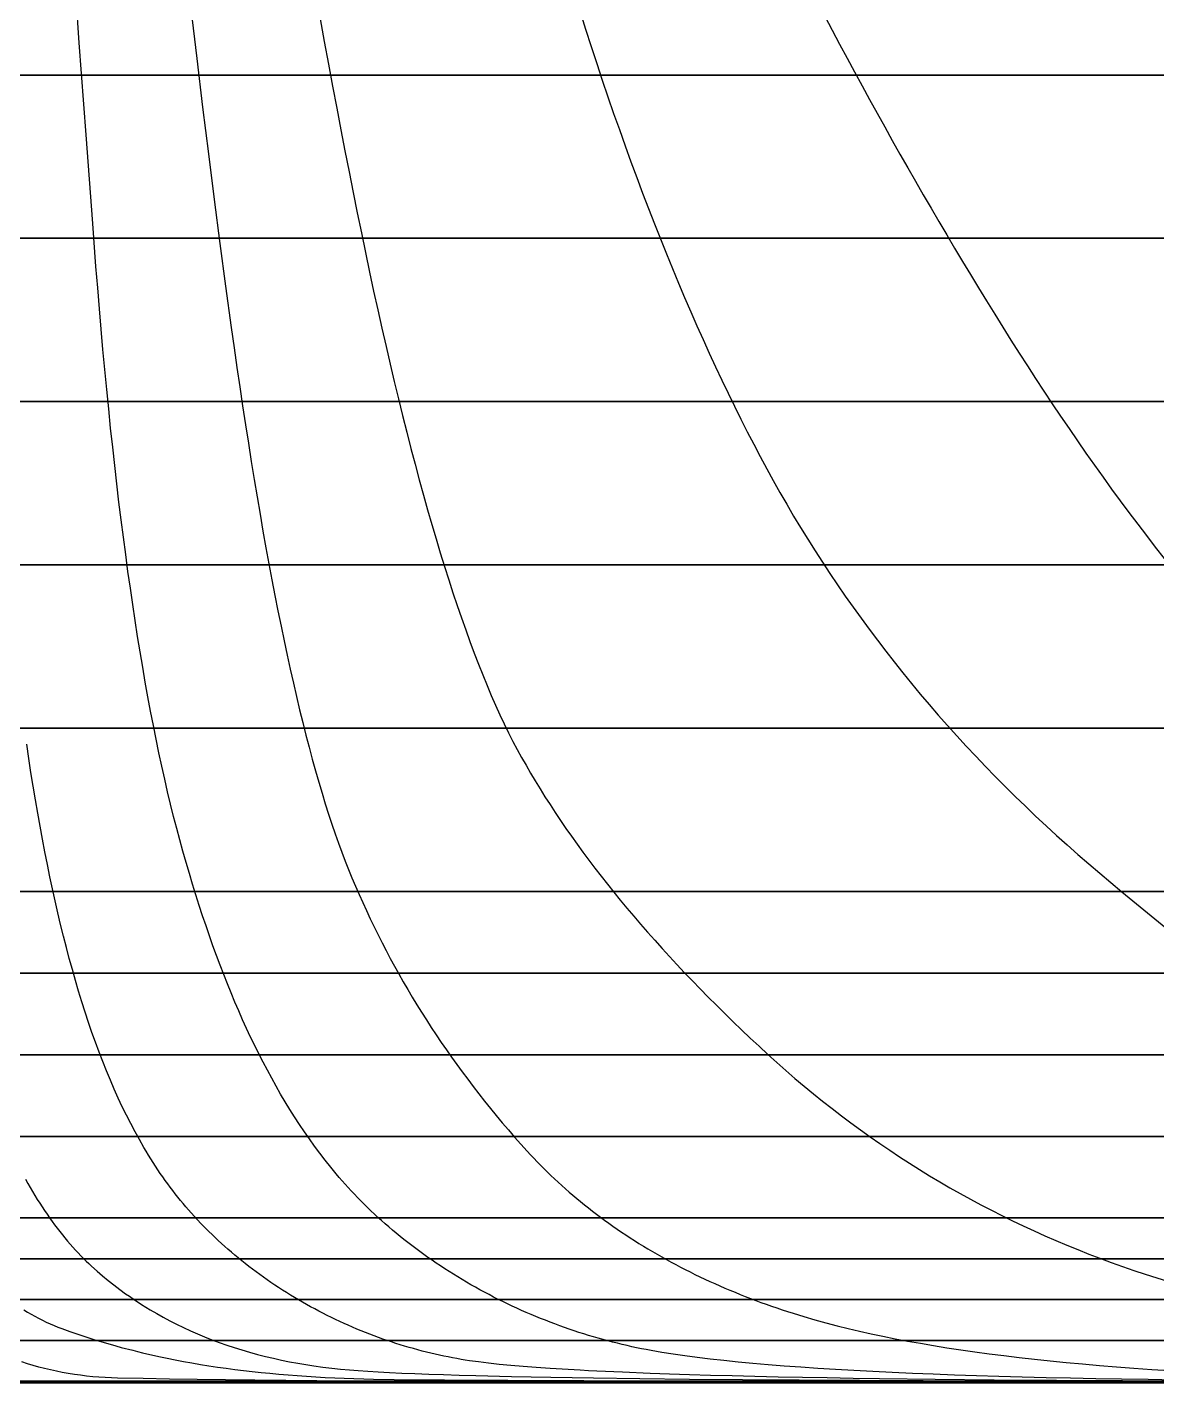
# Model space of a CAD drawing. Header units: millimetres. Extents: x -190954 to 154095, y 101 to 64253.
# Drawn here: x 240.46 to 245.07, y 141.16 to 146.69 of the extents above; entities that cross this region are included whole.
import ezdxf

# ---------------------------------------------------------------- set-up
doc = ezdxf.new("R2010")
doc.units = ezdxf.units.MM
for name, color, linetype in [('GRID', 179, 'Continuous'), ('ST15', 179, 'Continuous'), ('ST2', 179, 'Continuous'), ('ST3', 179, 'Continuous'), ('ST4', 179, 'Continuous'), ('ST5', 179, 'Continuous'), ('ST6', 179, 'Continuous'), ('ST7', 179, 'Continuous'), ('ST8', 179, 'Continuous'), ('ST9', 179, 'Continuous')]:
    doc.layers.add(name, color=color, linetype=linetype)

msp = doc.modelspace()

# ---------------------------------------------------------------- linework, layer by layer
at = {"layer": 'GRID', "color": 135}
for p, q in [((251.23, 146.4986), (21.19727, 146.4986)), ((237.8966667, 146.4986), (264.5633333, 146.4986)), ((264.5633333, 146.4986), (237.8966667, 146.4986)), ((251.23, 145.8319333), (21.19727, 145.8319333)), ((237.8966667, 145.8319333), (264.5633333, 145.8319333)), ((264.5633333, 145.8319333), (237.8966667, 145.8319333)), ((251.23, 145.1652667), (21.19727, 145.1652667)), ((237.8966667, 145.1652667), (264.5633333, 145.1652667)), ((264.5633333, 145.1652667), (237.8966667, 145.1652667)), ((251.23, 144.4986), (21.19727, 144.4986)), ((237.8966667, 144.4986), (264.5633333, 144.4986)), ((264.5633333, 144.4986), (237.8966667, 144.4986)), ((251.23, 143.8319333), (21.19727, 143.8319333)), ((237.8966667, 143.8319333), (264.5633333, 143.8319333)), ((264.5633333, 143.8319333), (237.8966667, 143.8319333)), ((251.23, 143.1652667), (21.19727, 143.1652667)), ((237.8966667, 143.1652667), (264.5633333, 143.1652667)), ((264.5633333, 143.1652667), (237.8966667, 143.1652667)), ((251.23, 142.8319333), (21.19727, 142.8319333)), ((237.8966667, 142.8319333), (264.5633333, 142.8319333)), ((264.5633333, 142.8319333), (237.8966667, 142.8319333)), ((251.23, 142.4986), (21.19727, 142.4986)), ((237.8966667, 142.4986), (264.5633333, 142.4986)), ((264.5633333, 142.4986), (237.8966667, 142.4986)), ((251.23, 142.1652667), (21.19727, 142.1652667)), ((237.8966667, 142.1652667), (264.5633333, 142.1652667)), ((264.5633333, 142.1652667), (237.8966667, 142.1652667)), ((251.23, 141.8319333), (21.19727, 141.8319333)), ((237.8966667, 141.8319333), (264.5633333, 141.8319333)), ((264.5633333, 141.8319333), (237.8966667, 141.8319333)), ((251.23, 141.6652667), (21.19727, 141.6652667)), ((237.8966667, 141.6652667), (264.5633333, 141.6652667)), ((264.5633333, 141.6652667), (237.8966667, 141.6652667)), ((251.23, 141.4986), (21.19727, 141.4986)), ((237.8966667, 141.4986), (264.5633333, 141.4986)), ((264.5633333, 141.4986), (237.8966667, 141.4986)), ((251.23, 141.3319333), (21.19727, 141.3319333)), ((237.8966667, 141.3319333), (264.5633333, 141.3319333)), ((264.5633333, 141.3319333), (237.8966667, 141.3319333)), ((251.23, 141.1652667), (21.19727, 141.1652667)), ((237.8966667, 141.1586), (264.5633333, 141.1586)), ((264.5633333, 141.1586), (237.8966667, 141.1586))]:
    msp.add_line(p, q, dxfattribs=at)
at = {"layer": 'GRID', "color": 255}
for p, q in [((251.23, 141.1652667), (21.19727, 141.1652667)), ((237.8966667, 141.1652667), (264.5633333, 141.1652667)), ((264.5633333, 141.1652667), (237.8966667, 141.1652667))]:
    msp.add_line(p, q, dxfattribs=at)
at = {"layer": 'ST15', "color": 80}
for p, q in [((243.7127007, 146.7384553), (243.7426233, 146.681334)), ((243.7426233, 146.681334), (243.7727033, 146.6243987)), ((243.7727033, 146.6243987), (243.8029393, 146.5676487)), ((243.8029393, 146.5676487), (243.8333307, 146.511082)), ((243.8333307, 146.511082), (243.8638753, 146.4546967)), ((243.8638753, 146.4546967), (243.894572, 146.398492)), ((243.894572, 146.398492), (243.92542, 146.3424653)), ((243.92542, 146.3424653), (243.956418, 146.2866167)), ((243.956418, 146.2866167), (243.9875653, 146.230944)), ((243.9875653, 146.230944), (244.0188593, 146.1754467)), ((244.0188593, 146.1754467), (244.0503, 146.1201233)), ((244.0503, 146.1201233), (244.081886, 146.0649727)), ((244.081886, 146.0649727), (244.113616, 146.009994)), ((244.113616, 146.009994), (244.1454893, 145.955186)), ((244.1454893, 145.955186), (244.177504, 145.9005487)), ((244.177504, 145.9005487), (244.2096593, 145.8460807)), ((244.2096593, 145.8460807), (244.2419547, 145.7917813)), ((244.2419547, 145.7917813), (244.2743893, 145.73765)), ((244.2743893, 145.73765), (244.3069607, 145.6836873)), ((244.3069607, 145.6836873), (244.3396693, 145.6298913)), ((244.3396693, 145.6298913), (244.372514, 145.5762627)), ((244.372514, 145.5762627), (244.4054933, 145.5228007)), ((244.4054933, 145.5228007), (244.438606, 145.4695053)), ((244.438606, 145.4695053), (244.4718527, 145.4163853)), ((244.4718527, 145.4163853), (244.505244, 145.3635927)), ((244.505244, 145.3635927), (244.5387853, 145.3111813)), ((244.5387853, 145.3111813), (244.5724767, 145.259154)), ((244.5724767, 145.259154), (244.60632, 145.20751)), ((244.60632, 145.20751), (244.6403167, 145.15625)), ((244.6403167, 145.15625), (244.6744673, 145.105376)), ((244.6744673, 145.105376), (244.7087727, 145.054888)), ((244.7087727, 145.054888), (244.7432333, 145.004786)), ((244.7432333, 145.004786), (244.777852, 144.9550713)), ((244.777852, 144.9550713), (244.812628, 144.9057453)), ((244.812628, 144.9057453), (244.847562, 144.8568067)), ((244.847562, 144.8568067), (244.8826567, 144.808258)), ((244.8826567, 144.808258), (244.9179107, 144.760098)), ((244.9179107, 144.760098), (244.9533267, 144.7123287)), ((244.9533267, 144.7123287), (244.988904, 144.66495)), ((244.988904, 144.66495), (245.024644, 144.617962)), ((245.024644, 144.617962), (245.0605473, 144.571366)), ((245.0605473, 144.571366), (245.0966153, 144.5251613))]:
    msp.add_line(p, q, dxfattribs=at)
at = {"layer": 'ST2', "color": 80}
for p, q in [((242.7130113, 146.7562933), (242.7355553, 146.6854933)), ((242.7355553, 146.6854933), (242.758234, 146.615402)), ((242.758234, 146.615402), (242.7810533, 146.5460233)), ((242.7810533, 146.5460233), (242.8040073, 146.4773527)), ((242.8040073, 146.4773527), (242.8270973, 146.4093907)), ((242.8270973, 146.4093907), (242.8503233, 146.3421367)), ((242.8503233, 146.3421367), (242.873688, 146.275594)), ((242.873688, 146.275594), (242.897188, 146.209758)), ((242.897188, 146.209758), (242.920824, 146.14463)), ((242.920824, 146.14463), (242.9445947, 146.0802093)), ((242.9445947, 146.0802093), (242.9685047, 146.0164987)), ((242.9685047, 146.0164987), (242.9925487, 145.9534953)), ((242.9925487, 145.9534953), (243.0167287, 145.8911993)), ((243.0167287, 145.8911993), (243.0410433, 145.8296107)), ((243.0410433, 145.8296107), (243.065496, 145.7687327)), ((243.065496, 145.7687327), (243.0900833, 145.7085613)), ((243.0900833, 145.7085613), (243.1148053, 145.6490987)), ((243.1148053, 145.6490987), (243.1396613, 145.5903433)), ((243.1396613, 145.5903433), (243.164656, 145.5323)), ((243.164656, 145.5323), (243.1897833, 145.4749647)), ((243.1897833, 145.4749647), (243.215046, 145.4183387)), ((243.215046, 145.4183387), (243.2404413, 145.362422)), ((243.2404413, 145.362422), (243.2659747, 145.307218)), ((243.2659747, 145.307218), (243.2916407, 145.252724)), ((243.2916407, 145.252724), (243.3174407, 145.1989413)), ((243.3174407, 145.1989413), (243.3433727, 145.14587)), ((243.3433727, 145.14587), (243.3694427, 145.093514)), ((243.3694427, 145.093514), (243.395644, 145.04187)), ((243.395644, 145.04187), (243.4219793, 144.99094)), ((243.4219793, 144.99094), (243.448446, 144.940724)), ((243.448446, 144.940724), (243.4750487, 144.8912267)), ((243.4750487, 144.8912267), (243.501798, 144.8424267)), ((243.501798, 144.8424267), (243.528946, 144.7940233)), ((243.528946, 144.7940233), (243.5565833, 144.745906)), ((243.5565833, 144.745906), (243.5847147, 144.6980767)), ((243.5847147, 144.6980767), (243.6133367, 144.650532)), ((243.6133367, 144.650532), (243.6424493, 144.603272)), ((243.6424493, 144.603272), (243.6720527, 144.5562953)), ((243.6720527, 144.5562953), (243.7021513, 144.509604)), ((243.7021513, 144.509604), (243.7327413, 144.4631953)), ((243.7327413, 144.4631953), (243.7638233, 144.4170687)), ((243.7638233, 144.4170687), (243.7953967, 144.3712233)), ((243.7953967, 144.3712233), (243.8274667, 144.325662)), ((243.8274667, 144.325662), (243.8600273, 144.28038)), ((243.8600273, 144.28038), (243.893082, 144.2353793)), ((243.893082, 144.2353793), (243.926628, 144.1906587)), ((243.926628, 144.1906587), (243.9606713, 144.1462193)), ((243.9606713, 144.1462193), (243.995206, 144.1020593)), ((243.995206, 144.1020593), (244.0302347, 144.0581787)), ((244.0302347, 144.0581787), (244.0657553, 144.0145767)), ((244.0657553, 144.0145767), (244.1017733, 143.9712553)), ((244.1017733, 143.9712553), (244.1382833, 143.928212)), ((244.1382833, 143.928212), (244.1752873, 143.8854473)), ((244.1752873, 143.8854473), (244.2127833, 143.8429607)), ((244.2127833, 143.8429607), (244.2507767, 143.800754)), ((244.2507767, 143.800754), (244.289262, 143.7588253)), ((244.289262, 143.7588253), (244.3282407, 143.7171747)), ((244.3282407, 143.7171747), (244.3677113, 143.6758013)), ((244.3677113, 143.6758013), (244.40768, 143.6347087)), ((244.40768, 143.6347087), (244.4481393, 143.5938933)), ((244.4481393, 143.5938933), (244.4890927, 143.553356)), ((244.4890927, 143.553356), (244.5305367, 143.5130973)), ((244.5305367, 143.5130973), (244.572478, 143.4731187)), ((244.572478, 143.4731187), (244.61491, 143.433418)), ((244.61491, 143.433418), (244.6578347, 143.3939967)), ((244.6578347, 143.3939967), (244.7012507, 143.3548533)), ((244.7012507, 143.3548533), (244.745162, 143.3159913)), ((244.745162, 143.3159913), (244.7895633, 143.2774087)), ((244.7895633, 143.2774087), (244.8343353, 143.2391247)), ((244.8343353, 143.2391247), (244.8791433, 143.2011913)), ((244.8791433, 143.2011913), (244.923972, 143.1636133)), ((244.923972, 143.1636133), (244.968818, 143.1263887)), ((244.968818, 143.1263887), (245.0136807, 143.0895173)), ((245.0136807, 143.0895173), (245.0585613, 143.0529993)), ((245.0585613, 143.0529993), (245.1034627, 143.0168353))]:
    msp.add_line(p, q, dxfattribs=at)
at = {"layer": 'ST3', "color": 80}
for p, q in [((241.6525927, 146.7279233), (241.6694433, 146.6348487)), ((241.6694433, 146.6348487), (241.6862827, 146.543034)), ((241.6862827, 146.543034), (241.70311, 146.4524807)), ((241.70311, 146.4524807), (241.7199267, 146.363188)), ((241.7199267, 146.363188), (241.7367313, 146.2751573)), ((241.7367313, 146.2751573), (241.753524, 146.1883873)), ((241.753524, 146.1883873), (241.7703053, 146.10288)), ((241.7703053, 146.10288), (241.7870747, 146.0186347)), ((241.7870747, 146.0186347), (241.8038313, 145.935652)), ((241.8038313, 145.935652), (241.820576, 145.853932)), ((241.820576, 145.853932), (241.8373073, 145.773474)), ((241.8373073, 145.773474), (241.8540427, 145.6942987)), ((241.8540427, 145.6942987), (241.8708047, 145.6164253)), ((241.8708047, 145.6164253), (241.8875927, 145.5398547)), ((241.8875927, 145.5398547), (241.9044087, 145.46459)), ((241.9044087, 145.46459), (241.921252, 145.3906273)), ((241.921252, 145.3906273), (241.9381213, 145.3179673)), ((241.9381213, 145.3179673), (241.9550167, 145.24661)), ((241.9550167, 145.24661), (241.9719413, 145.17656)), ((241.9719413, 145.17656), (241.9888927, 145.1078127)), ((241.9888927, 145.1078127), (242.00587, 145.040368)), ((242.00587, 145.040368), (242.0228747, 144.974226)), ((242.0228747, 144.974226), (242.0399073, 144.9093913)), ((242.0399073, 144.9093913), (242.0569667, 144.8458593)), ((242.0569667, 144.8458593), (242.0740527, 144.78363)), ((242.0740527, 144.78363), (242.0911653, 144.722704)), ((242.0911653, 144.722704), (242.1083067, 144.6630847)), ((242.1083067, 144.6630847), (242.1254747, 144.6047687)), ((242.1254747, 144.6047687), (242.1426687, 144.5477553)), ((242.1426687, 144.5477553), (242.1598893, 144.492044)), ((242.1598893, 144.492044), (242.1771393, 144.4376413)), ((242.1771393, 144.4376413), (242.1944153, 144.3845407)), ((242.1944153, 144.3845407), (242.211718, 144.3327433)), ((242.211718, 144.3327433), (242.2290473, 144.2822487)), ((242.2290473, 144.2822487), (242.2464053, 144.2330613)), ((242.2464053, 144.2330613), (242.26379, 144.1851773)), ((242.26379, 144.1851773), (242.2812007, 144.138596)), ((242.2812007, 144.138596), (242.298638, 144.0933173)), ((242.298638, 144.0933173), (242.3161047, 144.0493467)), ((242.3161047, 144.0493467), (242.333598, 144.0066787)), ((242.333598, 144.0066787), (242.3511173, 143.9653133)), ((242.3511173, 143.9653133), (242.3686633, 143.9252513)), ((242.3686633, 143.9252513), (242.3862387, 143.8864967)), ((242.3862387, 143.8864967), (242.4038407, 143.8490453)), ((242.4038407, 143.8490453), (242.4214687, 143.8128967)), ((242.4214687, 143.8128967), (242.4391233, 143.7780513)), ((242.4391233, 143.7780513), (242.456806, 143.744512)), ((242.456806, 143.744512), (242.4745353, 143.7122207)), ((242.4745353, 143.7122207), (242.4926453, 143.6802313)), ((242.4926453, 143.6802313), (242.5112567, 143.6482007)), ((242.5112567, 143.6482007), (242.53037, 143.6161273)), ((242.53037, 143.6161273), (242.5499853, 143.584012)), ((242.5499853, 143.584012), (242.570102, 143.5518547)), ((242.570102, 143.5518547), (242.5907213, 143.519654)), ((242.5907213, 143.519654), (242.6118427, 143.4874107)), ((242.6118427, 143.4874107), (242.633466, 143.4551247)), ((242.633466, 143.4551247), (242.655592, 143.4227947)), ((242.655592, 143.4227947), (242.67822, 143.390422)), ((242.67822, 143.390422), (242.7013513, 143.358006)), ((242.7013513, 143.358006), (242.7249853, 143.3255453)), ((242.7249853, 143.3255453), (242.749122, 143.2930413)), ((242.749122, 143.2930413), (242.7737627, 143.2604933)), ((242.7737627, 143.2604933), (242.798906, 143.2279013)), ((242.798906, 143.2279013), (242.8245527, 143.195264)), ((242.8245527, 143.195264), (242.850704, 143.1625827)), ((242.850704, 143.1625827), (242.8773587, 143.129856)), ((242.8773587, 143.129856), (242.9045173, 143.0970847)), ((242.9045173, 143.0970847), (242.9321807, 143.064268)), ((242.9321807, 143.064268), (242.9603487, 143.031406)), ((242.9603487, 143.031406), (242.9890213, 142.9984987)), ((242.9890213, 142.9984987), (243.0181993, 142.9655453)), ((243.0181993, 142.9655453), (243.0478827, 142.9325453)), ((243.0478827, 142.9325453), (243.0780727, 142.8995007)), ((243.0780727, 142.8995007), (243.108764, 142.8664067)), ((243.108764, 142.8664067), (243.1399687, 142.8332707)), ((243.1399687, 142.8332707), (243.1716747, 142.8000847)), ((243.1716747, 142.8000847), (243.2038907, 142.7668533)), ((243.2038907, 142.7668533), (243.2366087, 142.733572)), ((243.2366087, 142.733572), (243.2698407, 142.700248)), ((243.2698407, 142.700248), (243.303576, 142.6668727)), ((243.303576, 142.6668727), (243.337822, 142.633452)), ((243.337822, 142.633452), (243.372572, 142.5999807)), ((243.372572, 142.5999807), (243.4078367, 142.5664647)), ((243.4078367, 142.5664647), (243.443606, 142.532898)), ((243.443606, 142.532898), (243.4798307, 142.4994207)), ((243.4798307, 142.4994207), (243.5163487, 142.4664053)), ((243.5163487, 142.4664053), (243.5531567, 142.4338793)), ((243.5531567, 142.4338793), (243.5902493, 142.401838)), ((243.5902493, 142.401838), (243.62763, 142.370284)), ((243.62763, 142.370284), (243.665294, 142.3392153)), ((243.665294, 142.3392153), (243.7032473, 142.3086353)), ((243.7032473, 142.3086353), (243.741484, 142.2785407)), ((243.741484, 142.2785407), (243.7800087, 142.248934)), ((243.7800087, 142.248934), (243.818816, 142.219814)), ((243.818816, 142.219814), (243.8579113, 142.191182)), ((243.8579113, 142.191182), (243.8972893, 142.1630367)), ((243.8972893, 142.1630367), (243.936954, 142.1353793)), ((243.936954, 142.1353793), (243.9769, 142.1082087)), ((243.9769, 142.1082087), (244.0171333, 142.0815273)), ((244.0171333, 142.0815273), (244.0576473, 142.0553327)), ((244.0576473, 142.0553327), (244.0984473, 142.0296267)), ((244.0984473, 142.0296267), (244.139528, 142.0044073)), ((244.139528, 142.0044073), (244.180894, 141.9796773)), ((244.180894, 141.9796773), (244.22254, 141.955434)), ((244.22254, 141.955434), (244.2644707, 141.9316807)), ((244.2644707, 141.9316807), (244.30668, 141.9084133)), ((244.30668, 141.9084133), (244.3491733, 141.8856367)), ((244.3491733, 141.8856367), (244.391946, 141.8633467)), ((244.391946, 141.8633467), (244.4350007, 141.841546)), ((244.4350007, 141.841546), (244.4783327, 141.8202327)), ((244.4783327, 141.8202327), (244.521948, 141.7994093)), ((244.521948, 141.7994093), (244.56584, 141.7790733)), ((244.56584, 141.7790733), (244.6100133, 141.7592267)), ((244.6100133, 141.7592267), (244.654462, 141.739868)), ((244.654462, 141.739868), (244.699192, 141.7209987)), ((244.699192, 141.7209987), (244.7441973, 141.7026173)), ((244.7441973, 141.7026173), (244.7894813, 141.6847247)), ((244.7894813, 141.6847247), (244.83504, 141.66732)), ((244.83504, 141.66732), (244.880878, 141.650406)), ((244.880878, 141.650406), (244.9269893, 141.6339793)), ((244.9269893, 141.6339793), (244.9733773, 141.6180387)), ((244.9733773, 141.6180387), (245.0200513, 141.6024267)), ((245.0200513, 141.6024267), (245.0670247, 141.5870533)), ((245.0670247, 141.5870533), (245.1142987, 141.571922))]:
    msp.add_line(p, q, dxfattribs=at)
at = {"layer": 'ST4', "color": 80}
for p, q in [((241.12498, 146.76905), (241.1489887, 146.565592)), ((241.1489887, 146.565592), (241.1728507, 146.3679713)), ((241.1728507, 146.3679713), (241.196562, 146.1761893)), ((241.196562, 146.1761893), (241.2201247, 145.9902427)), ((241.2201247, 145.9902427), (241.2435353, 145.810132)), ((241.2435353, 145.810132), (241.2667953, 145.6358547)), ((241.2667953, 145.6358547), (241.2899007, 145.467408)), ((241.2899007, 145.467408), (241.3013973, 145.3853707)), ((241.3013973, 145.3853707), (241.3128907, 145.304726)), ((241.3128907, 145.304726), (241.324446, 145.2253647)), ((241.324446, 145.2253647), (241.3360627, 145.147284)), ((241.3360627, 145.147284), (241.3477433, 145.0704847)), ((241.3477433, 145.0704847), (241.3594853, 144.9949667)), ((241.3594853, 144.9949667), (241.3712887, 144.9207307)), ((241.3712887, 144.9207307), (241.3831533, 144.8477753)), ((241.3831533, 144.8477753), (241.3950833, 144.7761013)), ((241.3950833, 144.7761013), (241.4070747, 144.705708)), ((241.4070747, 144.705708), (241.4191273, 144.6365967)), ((241.4191273, 144.6365967), (241.4312427, 144.5687667)), ((241.4312427, 144.5687667), (241.4434227, 144.5022167)), ((241.4434227, 144.5022167), (241.4556647, 144.4369487)), ((241.4556647, 144.4369487), (241.467968, 144.372962)), ((241.467968, 144.372962), (241.480334, 144.310256)), ((241.480334, 144.310256), (241.4927653, 144.2488313)), ((241.4927653, 144.2488313), (241.5052587, 144.188688)), ((241.5052587, 144.188688), (241.517814, 144.1298253)), ((241.517814, 144.1298253), (241.5304313, 144.0722447)), ((241.5304313, 144.0722447), (241.5431147, 144.0159447)), ((241.5431147, 144.0159447), (241.55586, 143.9609253)), ((241.55586, 143.9609253), (241.568668, 143.9071873)), ((241.568668, 143.9071873), (241.5815373, 143.8547313)), ((241.5815373, 143.8547313), (241.594474, 143.8035553)), ((241.594474, 143.8035553), (241.607472, 143.7536607)), ((241.607472, 143.7536607), (241.6205333, 143.705048)), ((241.6205333, 143.705048), (241.633656, 143.6577153)), ((241.633656, 143.6577153), (241.646846, 143.6116647)), ((241.646846, 143.6116647), (241.660098, 143.5668947)), ((241.660098, 143.5668947), (241.6734127, 143.523406)), ((241.6734127, 143.523406), (241.68679, 143.481198)), ((241.68679, 143.481198), (241.700234, 143.440272)), ((241.700234, 143.440272), (241.71374, 143.4006267)), ((241.71374, 143.4006267), (241.7273093, 143.3622627)), ((241.7273093, 143.3622627), (241.7409413, 143.3251793)), ((241.7409413, 143.3251793), (241.754638, 143.289378)), ((241.754638, 143.289378), (241.7684093, 143.2548147)), ((241.7684093, 143.2548147), (241.782412, 143.220756)), ((241.782412, 143.220756), (241.7967047, 143.186928)), ((241.7967047, 143.186928), (241.8112927, 143.153324)), ((241.8112927, 143.153324), (241.8261753, 143.119936)), ((241.8261753, 143.119936), (241.8413547, 143.0867573)), ((241.8413547, 143.0867573), (241.856832, 143.0537807)), ((241.856832, 143.0537807), (241.872612, 143.021)), ((241.872612, 143.021), (241.888694, 142.9884093)), ((241.888694, 142.9884093), (241.9050807, 142.956002)), ((241.9050807, 142.956002), (241.9217727, 142.923772)), ((241.9217727, 142.923772), (241.9387753, 142.891714)), ((241.9387753, 142.891714), (241.956088, 142.8598233)), ((241.956088, 142.8598233), (241.9737133, 142.8280933)), ((241.9737133, 142.8280933), (241.991652, 142.7965193)), ((241.991652, 142.7965193), (242.0099107, 142.7650973)), ((242.0099107, 142.7650973), (242.0284867, 142.733822)), ((242.0284867, 142.733822), (242.0473847, 142.7026887)), ((242.0473847, 142.7026887), (242.0666053, 142.6716933)), ((242.0666053, 142.6716933), (242.0861553, 142.6408313)), ((242.0861553, 142.6408313), (242.1060327, 142.6100993)), ((242.1060327, 142.6100993), (242.1262413, 142.5794927)), ((242.1262413, 142.5794927), (242.1467833, 142.5490067)), ((242.1467833, 142.5490067), (242.1676647, 142.51864)), ((242.1676647, 142.51864), (242.1888853, 142.4883873)), ((242.1888853, 142.4883873), (242.2104487, 142.458246)), ((242.2104487, 142.458246), (242.232358, 142.428212)), ((242.232358, 142.428212), (242.2546173, 142.3982833)), ((242.2546173, 142.3982833), (242.27723, 142.3684553)), ((242.27723, 142.3684553), (242.3001993, 142.3387267)), ((242.3001993, 142.3387267), (242.3235293, 142.3090933)), ((242.3235293, 142.3090933), (242.347224, 142.2795533)), ((242.347224, 142.2795533), (242.371288, 142.2501033)), ((242.371288, 142.2501033), (242.3957253, 142.2207413)), ((242.3957253, 142.2207413), (242.4205413, 142.1914653)), ((242.4205413, 142.1914653), (242.4457407, 142.162272)), ((242.4457407, 142.162272), (242.4713293, 142.13316)), ((242.4713293, 142.13316), (242.4973913, 142.1041933)), ((242.4973913, 142.1041933), (242.5106813, 142.0898333)), ((242.5106813, 142.0898333), (242.5241487, 142.0755607)), ((242.5241487, 142.0755607), (242.5377933, 142.0613767)), ((242.5377933, 142.0613767), (242.551616, 142.047282)), ((242.551616, 142.047282), (242.5656153, 142.0332793)), ((242.5656153, 142.0332793), (242.579792, 142.0193693)), ((242.579792, 142.0193693), (242.594146, 142.0055533)), ((242.594146, 142.0055533), (242.6086767, 141.9918327)), ((242.6086767, 141.9918327), (242.623384, 141.9782087)), ((242.623384, 141.9782087), (242.638268, 141.9646827)), ((242.638268, 141.9646827), (242.6533273, 141.9512567)), ((242.6533273, 141.9512567), (242.6685627, 141.937932)), ((242.6685627, 141.937932), (242.683972, 141.9247093)), ((242.683972, 141.9247093), (242.699556, 141.9115907)), ((242.699556, 141.9115907), (242.7153133, 141.8985773)), ((242.7153133, 141.8985773), (242.731244, 141.8856713)), ((242.731244, 141.8856713), (242.747346, 141.8728733)), ((242.747346, 141.8728733), (242.7636193, 141.8601847)), ((242.7636193, 141.8601847), (242.7800633, 141.847608)), ((242.7800633, 141.847608), (242.796676, 141.8351433)), ((242.796676, 141.8351433), (242.8134573, 141.8227927)), ((242.8134573, 141.8227927), (242.8304053, 141.810558)), ((242.8304053, 141.810558), (242.8475193, 141.7984393)), ((242.8475193, 141.7984393), (242.864798, 141.7864393)), ((242.864798, 141.7864393), (242.88224, 141.7745593)), ((242.88224, 141.7745593), (242.899844, 141.7628)), ((242.899844, 141.7628), (242.9176087, 141.7511627)), ((242.9176087, 141.7511627), (242.9355327, 141.7396493)), ((242.9355327, 141.7396493), (242.953614, 141.7282613)), ((242.953614, 141.7282613), (242.9718513, 141.7169987)), ((242.9718513, 141.7169987), (242.9902433, 141.705864)), ((242.9902433, 141.705864), (243.008788, 141.694858)), ((243.008788, 141.694858), (243.027484, 141.683982)), ((243.027484, 141.683982), (243.0463287, 141.6732367)), ((243.0463287, 141.6732367), (243.0653213, 141.662624)), ((243.0653213, 141.662624), (243.08446, 141.652144)), ((243.08446, 141.652144), (243.103742, 141.6417987)), ((243.103742, 141.6417987), (243.1231667, 141.6315887)), ((243.1231667, 141.6315887), (243.1427307, 141.6215147)), ((243.1427307, 141.6215147), (243.1624333, 141.6115787)), ((243.1624333, 141.6115787), (243.182272, 141.60178)), ((243.182272, 141.60178), (243.2022447, 141.5921207)), ((243.2022447, 141.5921207), (243.2223493, 141.5826013)), ((243.2223493, 141.5826013), (243.2425847, 141.5732227)), ((243.2425847, 141.5732227), (243.2629473, 141.5639847)), ((243.2629473, 141.5639847), (243.2834367, 141.5548893)), ((243.2834367, 141.5548893), (243.3040493, 141.5459367)), ((243.3040493, 141.5459367), (243.324784, 141.5371267)), ((243.324784, 141.5371267), (243.3456387, 141.5284607)), ((243.3456387, 141.5284607), (243.3666107, 141.5199393)), ((243.3666107, 141.5199393), (243.387698, 141.511562)), ((243.387698, 141.511562), (243.4088987, 141.5033307)), ((243.4088987, 141.5033307), (243.4302107, 141.495244)), ((243.4302107, 141.495244), (243.451632, 141.4873033)), ((243.451632, 141.4873033), (243.4731607, 141.4795087)), ((243.4731607, 141.4795087), (243.4947947, 141.47186)), ((243.4947947, 141.47186), (243.5165313, 141.4643573)), ((243.5165313, 141.4643573), (243.5383687, 141.457002)), ((243.5383687, 141.457002), (243.5603053, 141.4497927)), ((243.5603053, 141.4497927), (243.5823393, 141.44273)), ((243.5823393, 141.44273), (243.6266893, 141.429044)), ((243.6266893, 141.429044), (243.671404, 141.4159427)), ((243.671404, 141.4159427), (243.7164673, 141.403426)), ((243.7164673, 141.403426), (243.7618653, 141.39149)), ((243.7618653, 141.39149), (243.8075827, 141.3801333)), ((243.8075827, 141.3801333), (243.8536173, 141.3693487)), ((243.8536173, 141.3693487), (243.9006207, 141.3589493)), ((243.9006207, 141.3589493), (243.9489693, 141.348826)), ((243.9489693, 141.348826), (243.998648, 141.338978)), ((243.998648, 141.338978), (244.049646, 141.3294047)), ((244.049646, 141.3294047), (244.1019553, 141.320106)), ((244.1019553, 141.320106), (244.15557, 141.311082)), ((244.15557, 141.311082), (244.2104873, 141.3023333)), ((244.2104873, 141.3023333), (244.266708, 141.2938593)), ((244.266708, 141.2938593), (244.3242333, 141.2856607)), ((244.3242333, 141.2856607), (244.38307, 141.2777373)), ((244.38307, 141.2777373), (244.4432233, 141.2700907)), ((244.4432233, 141.2700907), (244.5047053, 141.2627207)), ((244.5047053, 141.2627207), (244.5675267, 141.2556273)), ((244.5675267, 141.2556273), (244.631702, 141.248812)), ((244.631702, 141.248812), (244.697248, 141.2422747)), ((244.697248, 141.2422747), (244.764184, 141.2360167)), ((244.764184, 141.2360167), (244.8325313, 141.2300373)), ((244.8325313, 141.2300373), (244.9023127, 141.2243373)), ((244.9023127, 141.2243373), (244.9735547, 141.218918)), ((244.9735547, 141.218918), (245.0462853, 141.2137793)), ((245.0462853, 141.2137793), (245.120534, 141.2089213))]:
    msp.add_line(p, q, dxfattribs=at)
at = {"layer": 'ST5', "color": 80}
for p, q in [((240.6696567, 146.6297653), (240.6416973, 147.0172247)), ((240.6971627, 146.2549213), (240.6696567, 146.6297653)), ((240.7242107, 145.892684), (240.6971627, 146.2549213)), ((240.7376347, 145.7164293), (240.7242107, 145.892684)), ((240.744534, 145.62993), (240.7376347, 145.7164293)), ((240.751602, 145.544596), (240.744534, 145.62993)), ((240.758838, 145.460428), (240.751602, 145.544596)), ((240.7662427, 145.3774233), (240.758838, 145.460428)), ((240.7738153, 145.2955807), (240.7662427, 145.3774233)), ((240.781556, 145.2149), (240.7738153, 145.2955807)), ((240.7894653, 145.1353787), (240.781556, 145.2149)), ((240.7975433, 145.057016), (240.7894653, 145.1353787)), ((240.8057893, 144.9798113), (240.7975433, 145.057016)), ((240.814204, 144.9037627), (240.8057893, 144.9798113)), ((240.8227873, 144.8288693), (240.814204, 144.9037627)), ((240.8315393, 144.75513), (240.8227873, 144.8288693)), ((240.84046, 144.6825433), (240.8315393, 144.75513)), ((240.84955, 144.6111087), (240.84046, 144.6825433)), ((240.8588087, 144.5408253), (240.84955, 144.6111087)), ((240.8682367, 144.4716913), (240.8588087, 144.5408253)), ((240.877834, 144.403706), (240.8682367, 144.4716913)), ((240.8876, 144.336868), (240.877834, 144.403706)), ((240.8975367, 144.2711767), (240.8876, 144.336868)), ((240.9076427, 144.2066313), (240.8975367, 144.2711767)), ((240.917918, 144.1432307), (240.9076427, 144.2066313)), ((240.9283647, 144.0809733), (240.917918, 144.1432307)), ((240.9389807, 144.0198593), (240.9283647, 144.0809733)), ((240.9497673, 143.9598867), (240.9389807, 144.0198593)), ((240.9607253, 143.9010553), (240.9497673, 143.9598867)), ((240.971854, 143.843364), (240.9607253, 143.9010553)), ((240.9831533, 143.7868113), (240.971854, 143.843364)), ((240.9946247, 143.7313973), (240.9831533, 143.7868113)), ((241.006268, 143.6771207), (240.9946247, 143.7313973)), ((241.0180833, 143.6239807), (241.006268, 143.6771207)), ((241.0300707, 143.5719767), (241.0180833, 143.6239807)), ((241.0422307, 143.5211067), (241.0300707, 143.5719767)), ((241.054564, 143.4713713), (241.0422307, 143.5211067)), ((241.06707, 143.4227693), (241.054564, 143.4713713)), ((241.07975, 143.3753), (241.06707, 143.4227693)), ((241.0926027, 143.328946), (241.07975, 143.3753)), ((241.1055987, 143.2834267), (241.0926027, 143.328946)), ((241.1187333, 143.238624), (241.1055987, 143.2834267)), ((241.1320113, 143.1945193), (241.1187333, 143.238624)), ((241.145438, 143.151094), (241.1320113, 143.1945193)), ((241.159018, 143.1083313), (241.145438, 143.151094)), ((241.172758, 143.0662147), (241.159018, 143.1083313)), ((241.1866633, 143.0247267), (241.172758, 143.0662147)), ((241.2007393, 142.983852), (241.1866633, 143.0247267)), ((241.2149927, 142.9435753), (241.2007393, 142.983852)), ((241.2294293, 142.903882), (241.2149927, 142.9435753)), ((241.2440547, 142.8647587), (241.2294293, 142.903882)), ((241.2588767, 142.8261907), (241.2440547, 142.8647587)), ((241.273902, 142.7881647), (241.2588767, 142.8261907)), ((241.2891367, 142.7506693), (241.273902, 142.7881647)), ((241.304588, 142.7136913), (241.2891367, 142.7506693)), ((241.3202647, 142.6772187), (241.304588, 142.7136913)), ((241.3361733, 142.6412407), (241.3202647, 142.6772187)), ((241.352322, 142.6057467), (241.3361733, 142.6412407)), ((241.36872, 142.5707253), (241.352322, 142.6057467)), ((241.3853747, 142.5361667), (241.36872, 142.5707253)), ((241.402296, 142.5020613), (241.3853747, 142.5361667)), ((241.4194927, 142.4684007), (241.402296, 142.5020613)), ((241.4369747, 142.435174), (241.4194927, 142.4684007)), ((241.4547527, 142.402374), (241.4369747, 142.435174)), ((241.4728367, 142.3699927), (241.4547527, 142.402374)), ((241.4912373, 142.338022), (241.4728367, 142.3699927)), ((241.5099673, 142.306454), (241.4912373, 142.338022)), ((241.529038, 142.275282), (241.5099673, 142.306454)), ((241.5484613, 142.2444993), (241.529038, 142.275282)), ((241.568252, 142.2141), (241.5484613, 142.2444993)), ((241.5884227, 142.1840773), (241.568252, 142.2141)), ((241.608988, 142.154426), (241.5884227, 142.1840773)), ((241.6299633, 142.1251407), (241.608988, 142.154426)), ((241.651364, 142.0962167), (241.6299633, 142.1251407)), ((241.6732073, 142.0676487), (241.651364, 142.0962167)), ((241.69551, 142.0394327), (241.6732073, 142.0676487)), ((241.7183967, 142.011506), (241.69551, 142.0394327)), ((241.7301673, 141.9975933), (241.7183967, 142.011506)), ((241.7421613, 141.9837167), (241.7301673, 141.9975933)), ((241.754378, 141.9698787), (241.7421613, 141.9837167)), ((241.7668153, 141.9560833), (241.754378, 141.9698787)), ((241.7794727, 141.9423347), (241.7668153, 141.9560833)), ((241.7923487, 141.928636), (241.7794727, 141.9423347)), ((241.8054413, 141.9149913), (241.7923487, 141.928636)), ((241.8187487, 141.9014047), (241.8054413, 141.9149913)), ((241.83227, 141.8878787), (241.8187487, 141.9014047)), ((241.8460027, 141.874418), (241.83227, 141.8878787)), ((241.8599447, 141.8610267), (241.8460027, 141.874418)), ((241.8740947, 141.8477073), (241.8599447, 141.8610267)), ((241.8884487, 141.8344653), (241.8740947, 141.8477073)), ((241.903006, 141.8213027), (241.8884487, 141.8344653)), ((241.9177627, 141.8082247), (241.903006, 141.8213027)), ((241.9327173, 141.795234), (241.9177627, 141.8082247)), ((241.947866, 141.7823353), (241.9327173, 141.795234)), ((241.9632067, 141.7695313), (241.947866, 141.7823353)), ((241.978736, 141.756826), (241.9632067, 141.7695313)), ((241.9944507, 141.7442233), (241.978736, 141.756826)), ((242.0103473, 141.7317267), (241.9944507, 141.7442233)), ((242.0264227, 141.71934), (242.0103473, 141.7317267)), ((242.0426733, 141.7070667), (242.0264227, 141.71934)), ((242.059096, 141.6949093), (242.0426733, 141.7070667)), ((242.075686, 141.6828727), (242.059096, 141.6949093)), ((242.0924407, 141.6709593), (242.075686, 141.6828727)), ((242.109356, 141.6591733), (242.0924407, 141.6709593)), ((242.1264273, 141.6475173), (242.109356, 141.6591733)), ((242.1436513, 141.635994), (242.1264273, 141.6475173)), ((242.1610233, 141.624608), (242.1436513, 141.635994)), ((242.1785393, 141.6133613), (242.1610233, 141.624608)), ((242.1961953, 141.6022573), (242.1785393, 141.6133613)), ((242.213986, 141.5912987), (242.1961953, 141.6022573)), ((242.231908, 141.5804887), (242.213986, 141.5912987)), ((242.249956, 141.5698293), (242.231908, 141.5804887)), ((242.268126, 141.5593247), (242.249956, 141.5698293)), ((242.2864133, 141.548976), (242.268126, 141.5593247)), ((242.3048133, 141.538786), (242.2864133, 141.548976)), ((242.3233207, 141.528758), (242.3048133, 141.538786)), ((242.3419313, 141.5188933), (242.3233207, 141.528758)), ((242.3606407, 141.5091947), (242.3419313, 141.5188933)), ((242.3794433, 141.499664), (242.3606407, 141.5091947)), ((242.3983347, 141.490304), (242.3794433, 141.499664)), ((242.41731, 141.4811153), (242.3983347, 141.490304)), ((242.436364, 141.4721007), (242.41731, 141.4811153)), ((242.4554927, 141.463262), (242.436364, 141.4721007)), ((242.4746907, 141.4546007), (242.4554927, 141.463262)), ((242.4939527, 141.446118), (242.4746907, 141.4546007)), ((242.5132747, 141.4378153), (242.4939527, 141.446118)), ((242.5326513, 141.429694), (242.5132747, 141.4378153)), ((242.552078, 141.421756), (242.5326513, 141.429694)), ((242.5715493, 141.4140013), (242.552078, 141.421756)), ((242.5910613, 141.4064313), (242.5715493, 141.4140013)), ((242.6106087, 141.3990467), (242.5910613, 141.4064313)), ((242.6301873, 141.3918493), (242.6106087, 141.3990467)), ((242.6497913, 141.3848387), (242.6301873, 141.3918493)), ((242.6694173, 141.3780153), (242.6497913, 141.3848387)), ((242.6890607, 141.37138), (242.6694173, 141.3780153)), ((242.708716, 141.3649333), (242.6890607, 141.37138)), ((242.7283793, 141.3586753), (242.708716, 141.3649333)), ((242.748046, 141.3526067), (242.7283793, 141.3586753)), ((242.767712, 141.346726), (242.748046, 141.3526067)), ((242.7873733, 141.3410347), (242.767712, 141.346726)), ((242.8070247, 141.3355313), (242.7873733, 141.3410347)), ((242.8266627, 141.3302167), (242.8070247, 141.3355313)), ((242.8462833, 141.3250893), (242.8266627, 141.3302167)), ((242.8658827, 141.32015), (242.8462833, 141.3250893)), ((242.885456, 141.3153973), (242.8658827, 141.32015)), ((242.9050007, 141.3108313), (242.885456, 141.3153973)), ((242.924512, 141.3064507), (242.9050007, 141.3108313)), ((242.9439873, 141.302254), (242.924512, 141.3064507)), ((242.9634507, 141.2982373), (242.9439873, 141.302254)), ((242.9833887, 141.2943207), (242.9634507, 141.2982373)), ((243.003974, 141.2904753), (242.9833887, 141.2943207)), ((243.025202, 141.2866993), (243.003974, 141.2904753)), ((243.047068, 141.2829933), (243.025202, 141.2866993)), ((243.0926967, 141.2757867), (243.047068, 141.2829933)), ((243.1408287, 141.2688473), (243.0926967, 141.2757867)), ((243.1914367, 141.2621707), (243.1408287, 141.2688473)), ((243.244498, 141.2557513), (243.1914367, 141.2621707)), ((243.2999947, 141.2495833), (243.244498, 141.2557513)), ((243.3579113, 141.2436633), (243.2999947, 141.2495833)), ((243.4182367, 141.2379853), (243.3579113, 141.2436633)), ((243.4809633, 141.2325467), (243.4182367, 141.2379853)), ((243.5460867, 141.227342), (243.4809633, 141.2325467)), ((243.6136067, 141.222368), (243.5460867, 141.227342)), ((243.683526, 141.217622), (243.6136067, 141.222368)), ((243.75585, 141.2130993), (243.683526, 141.217622)), ((243.8305887, 141.2087973), (243.75585, 141.2130993)), ((243.9077533, 141.2047133), (243.8305887, 141.2087973)), ((243.98736, 141.2008447), (243.9077533, 141.2047133)), ((244.0694273, 141.197188), (243.98736, 141.2008447)), ((244.153976, 141.1937407), (244.0694273, 141.197188)), ((244.2410307, 141.1905007), (244.153976, 141.1937407)), ((244.33062, 141.1874653), (244.2410307, 141.1905007)), ((244.4227727, 141.1846333), (244.33062, 141.1874653)), ((244.5175233, 141.182002), (244.4227727, 141.1846333)), ((244.6149087, 141.1795687), (244.5175233, 141.182002)), ((244.7149673, 141.1773327), (244.6149087, 141.1795687)), ((244.8177427, 141.175292), (244.7149673, 141.1773327)), ((244.92328, 141.173444), (244.8177427, 141.175292)), ((245.031628, 141.171788), (244.92328, 141.173444)), ((245.1428393, 141.1703227), (245.031628, 141.171788))]:
    msp.add_line(p, q, dxfattribs=at)
at = {"layer": 'ST6', "color": 80}
for p, q in [((240.4636433, 143.7084913), (240.4551027, 143.7664753)), ((240.472382, 143.651388), (240.4636433, 143.7084913)), ((240.4813207, 143.595158), (240.472382, 143.651388)), ((240.4904607, 143.5397947), (240.4813207, 143.595158)), ((240.4998033, 143.4852907), (240.4904607, 143.5397947)), ((240.5093493, 143.4316387), (240.4998033, 143.4852907)), ((240.519102, 143.3788307), (240.5093493, 143.4316387)), ((240.5290613, 143.3268593), (240.519102, 143.3788307)), ((240.5392307, 143.275712), (240.5290613, 143.3268593)), ((240.5496127, 143.2252807), (240.5392307, 143.275712)), ((240.5602153, 143.175524), (240.5496127, 143.2252807)), ((240.5710467, 143.1264387), (240.5602153, 143.175524)), ((240.5821133, 143.0780213), (240.5710467, 143.1264387)), ((240.593422, 143.0302707), (240.5821133, 143.0780213)), ((240.6049807, 142.9831847), (240.593422, 143.0302707)), ((240.6167953, 142.9367633), (240.6049807, 142.9831847)), ((240.628872, 142.8910073), (240.6167953, 142.9367633)), ((240.6412173, 142.845918), (240.628872, 142.8910073)), ((240.6538367, 142.8014973), (240.6412173, 142.845918)), ((240.666736, 142.7577467), (240.6538367, 142.8014973)), ((240.67992, 142.71467), (240.666736, 142.7577467)), ((240.693394, 142.6722693), (240.67992, 142.71467)), ((240.7071627, 142.6305493), (240.693394, 142.6722693)), ((240.7212307, 142.5895127), (240.7071627, 142.6305493)), ((240.7356027, 142.5491633), (240.7212307, 142.5895127)), ((240.750282, 142.5095047), (240.7356027, 142.5491633)), ((240.7652727, 142.4705413), (240.750282, 142.5095047)), ((240.7805793, 142.4322767), (240.7652727, 142.4705413)), ((240.796206, 142.3947147), (240.7805793, 142.4322767)), ((240.8121553, 142.3578573), (240.796206, 142.3947147)), ((240.828432, 142.3217087), (240.8121553, 142.3578573)), ((240.8450393, 142.2862707), (240.828432, 142.3217087)), ((240.8619813, 142.251546), (240.8450393, 142.2862707)), ((240.8792627, 142.217536), (240.8619813, 142.251546)), ((240.8968873, 142.1842427), (240.8792627, 142.217536)), ((240.9148607, 142.1516653), (240.8968873, 142.1842427)), ((240.9331867, 142.1198047), (240.9148607, 142.1516653)), ((240.942484, 142.1041433), (240.9331867, 142.1198047)), ((240.9518713, 142.0886613), (240.942484, 142.1041433)), ((240.96135, 142.073358), (240.9518713, 142.0886613)), ((240.9709207, 142.0582327), (240.96135, 142.073358)), ((240.980584, 142.0432867), (240.9709207, 142.0582327)), ((240.9903407, 142.0285187), (240.980584, 142.0432867)), ((241.000192, 142.0139287), (240.9903407, 142.0285187)), ((241.0101387, 141.999516), (241.000192, 142.0139287)), ((241.020182, 141.9852813), (241.0101387, 141.999516)), ((241.0303227, 141.9712227), (241.020182, 141.9852813)), ((241.040562, 141.9573413), (241.0303227, 141.9712227)), ((241.0509007, 141.943636), (241.040562, 141.9573413)), ((241.0613407, 141.930106), (241.0509007, 141.943636)), ((241.071882, 141.9167507), (241.0613407, 141.930106)), ((241.0825273, 141.90357), (241.071882, 141.9167507)), ((241.0932773, 141.890564), (241.0825273, 141.90357)), ((241.104142, 141.8777187), (241.0932773, 141.890564)), ((241.11519, 141.864938), (241.104142, 141.8777187)), ((241.1378793, 141.8395153), (241.11519, 141.864938)), ((241.1516387, 141.8246087), (241.1378793, 141.8395153)), ((241.1656687, 141.8097793), (241.1516387, 141.8246087)), ((241.1799687, 141.7950333), (241.1656687, 141.8097793)), ((241.194536, 141.7803753), (241.1799687, 141.7950333)), ((241.2152093, 141.7601707), (241.194536, 141.7803753)), ((241.2363853, 141.7401613), (241.2152093, 141.7601707)), ((241.2628873, 141.7160387), (241.2363853, 141.7401613)), ((241.2764087, 141.7041033), (241.2628873, 141.7160387)), ((241.2901073, 141.692256), (241.2764087, 141.7041033)), ((241.3039807, 141.6805007), (241.2901073, 141.692256)), ((241.318026, 141.6688407), (241.3039807, 141.6805007)), ((241.3322413, 141.6572787), (241.318026, 141.6688407)), ((241.3466227, 141.6458193), (241.3322413, 141.6572787)), ((241.361168, 141.6344647), (241.3466227, 141.6458193)), ((241.375874, 141.6232187), (241.361168, 141.6344647)), ((241.3907373, 141.612084), (241.375874, 141.6232187)), ((241.4057547, 141.6010647), (241.3907373, 141.612084)), ((241.4209227, 141.5901633), (241.4057547, 141.6010647)), ((241.4362387, 141.579384), (241.4209227, 141.5901633)), ((241.451698, 141.5687287), (241.4362387, 141.579384)), ((241.4672973, 141.5582007), (241.451698, 141.5687287)), ((241.4830333, 141.5478033), (241.4672973, 141.5582007)), ((241.4989013, 141.53754), (241.4830333, 141.5478033)), ((241.5148987, 141.5274127), (241.4989013, 141.53754)), ((241.53102, 141.5174247), (241.5148987, 141.5274127)), ((241.547262, 141.5075793), (241.53102, 141.5174247)), ((241.5636207, 141.497878), (241.547262, 141.5075793)), ((241.5800913, 141.4883247), (241.5636207, 141.497878)), ((241.59667, 141.4789213), (241.5800913, 141.4883247)), ((241.613352, 141.4696707), (241.59667, 141.4789213)), ((241.6301333, 141.4605747), (241.613352, 141.4696707)), ((241.6470093, 141.451636), (241.6301333, 141.4605747)), ((241.6639753, 141.4428567), (241.6470093, 141.451636)), ((241.681028, 141.4342393), (241.6639753, 141.4428567)), ((241.6981613, 141.4257853), (241.681028, 141.4342393)), ((241.7153713, 141.4174973), (241.6981613, 141.4257853)), ((241.732654, 141.4093773), (241.7153713, 141.4174973)), ((241.750004, 141.4014267), (241.732654, 141.4093773)), ((241.7674167, 141.3936473), (241.750004, 141.4014267)), ((241.7848873, 141.3860407), (241.7674167, 141.3936473)), ((241.802412, 141.378608), (241.7848873, 141.3860407)), ((241.819986, 141.3713513), (241.802412, 141.378608)), ((241.837604, 141.364272), (241.819986, 141.3713513)), ((241.8552613, 141.3573707), (241.837604, 141.364272)), ((241.872954, 141.3506487), (241.8552613, 141.3573707)), ((241.8906773, 141.3441073), (241.872954, 141.3506487)), ((241.9084267, 141.3377473), (241.8906773, 141.3441073)), ((241.9261973, 141.33157), (241.9084267, 141.3377473)), ((241.9439853, 141.3255747), (241.9261973, 141.33157)), ((241.9617853, 141.3197633), (241.9439853, 141.3255747)), ((241.979594, 141.314136), (241.9617853, 141.3197633)), ((241.997406, 141.3086933), (241.979594, 141.314136)), ((242.0152173, 141.3034353), (241.997406, 141.3086933)), ((242.033024, 141.298362), (242.0152173, 141.3034353)), ((242.0508213, 141.293474), (242.033024, 141.298362)), ((242.068606, 141.2887707), (242.0508213, 141.293474)), ((242.0863727, 141.2842527), (242.068606, 141.2887707)), ((242.1041187, 141.2799193), (242.0863727, 141.2842527)), ((242.1218393, 141.2757707), (242.1041187, 141.2799193)), ((242.1395307, 141.2718067), (242.1218393, 141.2757707)), ((242.1571893, 141.268026), (242.1395307, 141.2718067)), ((242.174812, 141.2644287), (242.1571893, 141.268026)), ((242.192394, 141.261014), (242.174812, 141.2644287)), ((242.2099327, 141.2577813), (242.192394, 141.261014)), ((242.2274247, 141.2547293), (242.2099327, 141.2577813)), ((242.244866, 141.251858), (242.2274247, 141.2547293)), ((242.2622913, 141.2491607), (242.244866, 141.251858)), ((242.2992347, 141.243998), (242.2622913, 141.2491607)), ((242.3395553, 141.2390547), (242.2992347, 141.243998)), ((242.3832193, 141.2343233), (242.3395553, 141.2390547)), ((242.4301953, 141.2297967), (242.3832193, 141.2343233)), ((242.4804573, 141.2254667), (242.4301953, 141.2297967)), ((242.5339813, 141.221328), (242.4804573, 141.2254667)), ((242.5907473, 141.2173747), (242.5339813, 141.221328)), ((242.7139453, 141.209998), (242.5907473, 141.2173747)), ((242.747312, 141.2082313), (242.7139453, 141.209998)), ((242.781506, 141.206508), (242.747312, 141.2082313)), ((242.8865733, 141.2016933), (242.781506, 141.206508)), ((242.99874, 141.1972267), (242.8865733, 141.2016933)), ((243.077918, 141.1944207), (242.99874, 141.1972267)), ((243.1602927, 141.1917613), (243.077918, 141.1944207)), ((243.2458707, 141.1892453), (243.1602927, 141.1917613)), ((243.3346613, 141.1868687), (243.2458707, 141.1892453)), ((243.4266767, 141.1846293), (243.3346613, 141.1868687)), ((243.521932, 141.182524), (243.4266767, 141.1846293)), ((243.6204447, 141.1805493), (243.521932, 141.182524)), ((243.722234, 141.1787033), (243.6204447, 141.1805493)), ((243.8273227, 141.176984), (243.722234, 141.1787033)), ((243.935736, 141.1753887), (243.8273227, 141.176984)), ((244.162648, 141.1725633), (243.935736, 141.1753887)), ((244.403224, 141.170214), (244.162648, 141.1725633)), ((244.6577573, 141.168328), (244.403224, 141.170214)), ((244.926588, 141.166898), (244.6577573, 141.168328)), ((245.2101013, 141.165916), (244.926588, 141.166898))]:
    msp.add_line(p, q, dxfattribs=at)
at = {"layer": 'ST7', "color": 80}
for p, q in [((240.4501187, 141.990052), (240.459514, 141.9731453)), ((240.459514, 141.9731453), (240.4690107, 141.9564833)), ((240.4690107, 141.9564833), (240.4786067, 141.940068)), ((240.4786067, 141.940068), (240.4882993, 141.9239033)), ((240.4882993, 141.9239033), (240.4980853, 141.907992)), ((240.4980853, 141.907992), (240.5079613, 141.8923353)), ((240.5079613, 141.8923353), (240.5179253, 141.8769367)), ((240.5179253, 141.8769367), (240.5279733, 141.861798)), ((240.5279733, 141.861798), (240.538102, 141.8469207)), ((240.538102, 141.8469207), (240.5483093, 141.832308)), ((240.5483093, 141.832308), (240.5585913, 141.8179607)), ((240.5585913, 141.8179607), (240.5689453, 141.8038807)), ((240.5689453, 141.8038807), (240.5793673, 141.7900687)), ((240.5793673, 141.7900687), (240.5898553, 141.7765267)), ((240.5898553, 141.7765267), (240.6004053, 141.763256)), ((240.6004053, 141.763256), (240.6110147, 141.7502567)), ((240.6110147, 141.7502567), (240.62168, 141.7375293)), ((240.62168, 141.7375293), (240.6323987, 141.7250753)), ((240.6323987, 141.7250753), (240.6431667, 141.7128947)), ((240.6431667, 141.7128947), (240.6539813, 141.700988)), ((240.6539813, 141.700988), (240.6648393, 141.6893547)), ((240.6648393, 141.6893547), (240.6757387, 141.6779953)), ((240.6757387, 141.6779953), (240.6866753, 141.6669093)), ((240.6866753, 141.6669093), (240.6976467, 141.656096)), ((240.6976467, 141.656096), (240.70865, 141.645556)), ((240.70865, 141.645556), (240.719682, 141.6352873)), ((240.719682, 141.6352873), (240.7418913, 141.615402)), ((240.7418913, 141.615402), (240.7644587, 141.595992)), ((240.7644587, 141.595992), (240.7874067, 141.5770273)), ((240.7874067, 141.5770273), (240.8107447, 141.5585067)), ((240.8107447, 141.5585067), (240.834482, 141.5404273)), ((240.834482, 141.5404273), (240.858626, 141.52279)), ((240.858626, 141.52279), (240.873834, 141.5120553)), ((240.873834, 141.5120553), (240.889202, 141.5014913)), ((240.889202, 141.5014913), (240.923886, 141.4786607)), ((240.923886, 141.4786607), (240.9415293, 141.4675633)), ((240.9415293, 141.4675633), (240.959374, 141.4566793)), ((240.959374, 141.4566793), (240.98562, 141.4412727)), ((240.98562, 141.4412727), (241.0122913, 141.42632)), ((241.0122913, 141.42632), (241.039388, 141.4118267)), ((241.039388, 141.4118267), (241.0669087, 141.3977947)), ((241.0669087, 141.3977947), (241.0948513, 141.38423)), ((241.0948513, 141.38423), (241.1232113, 141.3711353)), ((241.1232113, 141.3711353), (241.1519867, 141.358516)), ((241.1519867, 141.358516), (241.181172, 141.3463747)), ((241.181172, 141.3463747), (241.210764, 141.334716)), ((241.210764, 141.334716), (241.240756, 141.3235433)), ((241.240756, 141.3235433), (241.2711447, 141.3128593)), ((241.2711447, 141.3128593), (241.301924, 141.3026667)), ((241.301924, 141.3026667), (241.3330887, 141.2929673)), ((241.3330887, 141.2929673), (241.364634, 141.283764)), ((241.364634, 141.283764), (241.396556, 141.2750567)), ((241.396556, 141.2750567), (241.42885, 141.266846)), ((241.42885, 141.266846), (241.4615127, 141.259132)), ((241.4615127, 141.259132), (241.4945407, 141.251914)), ((241.4945407, 141.251914), (241.5279313, 141.2451907)), ((241.5279313, 141.2451907), (241.5616847, 141.23896)), ((241.5616847, 141.23896), (241.5939847, 141.2335107)), ((241.5939847, 141.2335107), (241.6266093, 141.228498)), ((241.6266093, 141.228498), (241.6632613, 141.2234347)), ((241.6632613, 141.2234347), (241.7003187, 141.2189027)), ((241.7003187, 141.2189027), (241.735894, 141.2150847)), ((241.735894, 141.2150847), (241.771844, 141.2117353)), ((241.771844, 141.2117353), (241.8082087, 141.2088467)), ((241.8082087, 141.2088467), (241.84703, 141.2061987)), ((241.84703, 141.2061987), (241.889496, 141.2036627)), ((241.889496, 141.2036627), (241.9355893, 141.201234)), ((241.9355893, 141.201234), (241.9852973, 141.1989087)), ((241.9852973, 141.1989087), (242.0386067, 141.1966827)), ((242.0386067, 141.1966827), (242.0955053, 141.1945533)), ((242.0955053, 141.1945533), (242.155986, 141.1925167)), ((242.155986, 141.1925167), (242.2200393, 141.19057)), ((242.2200393, 141.19057), (242.2876587, 141.1887113)), ((242.2876587, 141.1887113), (242.4335773, 141.1852447)), ((242.4335773, 141.1852447), (242.5937127, 141.182098)), ((242.5937127, 141.182098), (242.7680533, 141.1792553)), ((242.7680533, 141.1792553), (242.9566033, 141.176702)), ((242.9566033, 141.176702), (243.1593833, 141.1744267)), ((243.1593833, 141.1744267), (243.3764267, 141.1724193)), ((243.3764267, 141.1724193), (243.6077847, 141.17067)), ((243.6077847, 141.17067), (243.8535227, 141.1691733)), ((243.8535227, 141.1691733), (244.1137233, 141.1679233)), ((244.1137233, 141.1679233), (244.3884873, 141.1669153)), ((244.3884873, 141.1669153), (244.6779353, 141.166148)), ((244.6779353, 141.166148), (244.9822107, 141.1656187)), ((244.9822107, 141.1656187), (245.6351913, 141.1652667))]:
    msp.add_line(p, q, dxfattribs=at)
at = {"layer": 'ST8', "color": 80}
for p, q in [((240.4425227, 141.456916), (240.457514, 141.4477473)), ((240.457514, 141.4477473), (240.4726513, 141.4389067)), ((240.4726513, 141.4389067), (240.487932, 141.4303947)), ((240.487932, 141.4303947), (240.5033527, 141.422212)), ((240.5033527, 141.422212), (240.5189107, 141.414358)), ((240.5189107, 141.414358), (240.5346033, 141.4068333)), ((240.5346033, 141.4068333), (240.550428, 141.399638)), ((240.550428, 141.399638), (240.5663813, 141.392772)), ((240.5663813, 141.392772), (240.5824607, 141.3862353)), ((240.5824607, 141.3862353), (240.5986633, 141.3800273)), ((240.5986633, 141.3800273), (240.6313067, 141.3683713)), ((240.6313067, 141.3683713), (240.6639693, 141.35718)), ((240.6639693, 141.35718), (240.6966473, 141.3464067)), ((240.6966473, 141.3464067), (240.729356, 141.3360407)), ((240.729356, 141.3360407), (240.7621107, 141.326072)), ((240.7621107, 141.326072), (240.7949273, 141.31649)), ((240.7949273, 141.31649), (240.8179813, 141.3099973)), ((240.8179813, 141.3099973), (240.841078, 141.3036873)), ((240.841078, 141.3036873), (240.8874167, 141.2916027)), ((240.8874167, 141.2916027), (240.90723, 141.2866653)), ((240.90723, 141.2866653), (240.9270873, 141.2818527)), ((240.9270873, 141.2818527), (240.993896, 141.2666307)), ((240.993896, 141.2666307), (241.027528, 141.2595173)), ((241.027528, 141.2595173), (241.0613287, 141.252726)), ((241.0613287, 141.252726), (241.0953107, 141.2462507)), ((241.0953107, 141.2462507), (241.1294853, 141.2400847)), ((241.1294853, 141.2400847), (241.1638653, 141.234222)), ((241.1638653, 141.234222), (241.198462, 141.2286573)), ((241.198462, 141.2286573), (241.2332873, 141.223384)), ((241.2332873, 141.223384), (241.2683533, 141.218398)), ((241.2683533, 141.218398), (241.30367, 141.213694)), ((241.30367, 141.213694), (241.33925, 141.209266)), ((241.33925, 141.209266), (241.375104, 141.2051107)), ((241.375104, 141.2051107), (241.4112427, 141.2012233)), ((241.4112427, 141.2012233), (241.4476773, 141.1976)), ((241.4476773, 141.1976), (241.484418, 141.194236)), ((241.484418, 141.194236), (241.521476, 141.191128)), ((241.521476, 141.191128), (241.558862, 141.188272)), ((241.558862, 141.188272), (241.5965847, 141.1856653)), ((241.5965847, 141.1856653), (241.6346553, 141.1833033)), ((241.6346553, 141.1833033), (241.673084, 141.181184)), ((241.673084, 141.181184), (241.71188, 141.1793033)), ((241.71188, 141.1793033), (241.751052, 141.1776593)), ((241.751052, 141.1776593), (241.7906093, 141.1762493)), ((241.7906093, 141.1762493), (241.8305593, 141.1750693)), ((241.8305593, 141.1750693), (241.8709033, 141.1741187)), ((241.8709033, 141.1741187), (241.954738, 141.1727753)), ((241.954738, 141.1727753), (242.0508807, 141.1716607)), ((242.0508807, 141.1716607), (242.160294, 141.1706907)), ((242.160294, 141.1706907), (242.4184407, 141.1691213)), ((242.4184407, 141.1691213), (242.7283047, 141.1679487)), ((242.7283047, 141.1679487), (243.0893787, 141.1670713)), ((243.0893787, 141.1670713), (243.5017227, 141.166412)), ((243.5017227, 141.166412), (243.966042, 141.165916)), ((243.966042, 141.165916), (244.4836413, 141.1655573)), ((244.4836413, 141.1655573), (245.0562407, 141.1653333)), ((245.0562407, 141.1653333), (245.685052, 141.1652667))]:
    msp.add_line(p, q, dxfattribs=at)
at = {"layer": 'ST9', "color": 80}
for p, q in [((240.457474, 141.2370587), (240.434456, 141.2446227)), ((240.4807287, 141.2299553), (240.457474, 141.2370587)), ((240.504212, 141.2233107), (240.4807287, 141.2299553)), ((240.5279147, 141.217124), (240.504212, 141.2233107)), ((240.5518267, 141.2113927), (240.5279147, 141.217124)), ((240.5759387, 141.206116), (240.5518267, 141.2113927)), ((240.6002427, 141.2012907), (240.5759387, 141.206116)), ((240.6247287, 141.1969153), (240.6002427, 141.2012907)), ((240.649388, 141.192986), (240.6247287, 141.1969153)), ((240.6742107, 141.1895007), (240.649388, 141.192986)), ((240.6991887, 141.1864553), (240.6742107, 141.1895007)), ((240.724312, 141.1838473), (240.6991887, 141.1864553)), ((240.749572, 141.1816727), (240.724312, 141.1838473)), ((240.77496, 141.1799267), (240.749572, 141.1816727)), ((240.8004673, 141.178606), (240.77496, 141.1799267)), ((240.8260853, 141.1777067), (240.8004673, 141.178606)), ((240.9303407, 141.1758613), (240.8260853, 141.1777067)), ((241.0383367, 141.17419), (240.9303407, 141.1758613)), ((241.1502033, 141.1726327), (241.0383367, 141.17419)), ((241.26608, 141.171194), (241.1502033, 141.1726327)), ((241.386134, 141.169878), (241.26608, 141.171194)), ((241.6395893, 141.1676273), (241.386134, 141.169878)), ((241.9124507, 141.1658867), (241.6395893, 141.1676273)), ((242.206994, 141.164642), (241.9124507, 141.1658867)), ((242.5258813, 141.1638633), (242.206994, 141.164642)), ((242.8721747, 141.1635073), (242.5258813, 141.1638633)), ((243.2493833, 141.1635273), (242.8721747, 141.1635073)), ((243.6597207, 141.1638567), (243.2493833, 141.1635273)), ((244.07431, 141.1642), (243.6597207, 141.1638567)), ((244.4802967, 141.1644767), (244.07431, 141.1642)), ((244.6729833, 141.1645907), (244.4802967, 141.1644767)), ((244.8763833, 141.1647), (244.6729833, 141.1645907)), ((245.2618467, 141.16488), (244.8763833, 141.1647))]:
    msp.add_line(p, q, dxfattribs=at)

doc.saveas('drawing.dxf')
